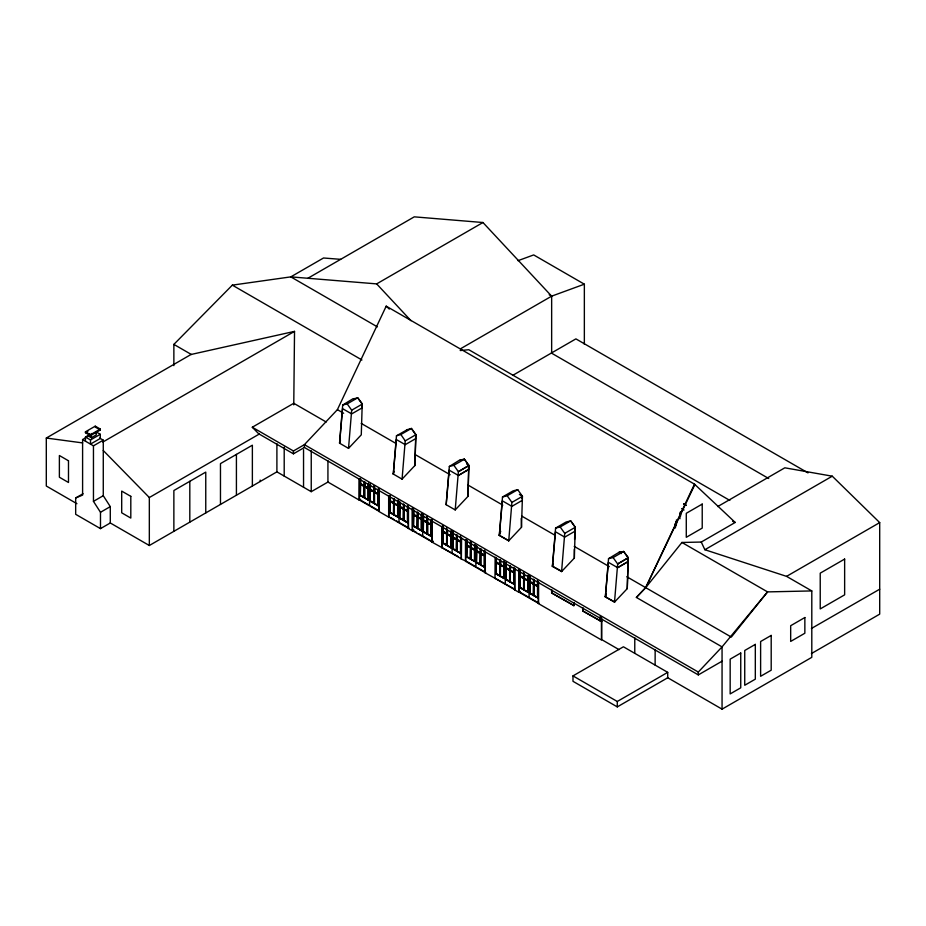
<?xml version="1.0" encoding="UTF-8"?>
<svg xmlns="http://www.w3.org/2000/svg" width="926" height="926" viewBox="0 0 926 926"><rect width="100%" height="100%" fill="white"/><g stroke="black" fill="none" stroke-linecap="round" stroke-linejoin="round"><path stroke-width="1.39" d="M353.246 398.585L342.701 405.009L339.564 443.195L348.523 448.369L361.279 434.838L362.228 403.771L357.737 397.81L353.663 398.817M415.762 434.537L414.825 465.604L402.069 479.136L393.168 473.985M634.761 653.293L634.785 637.794M655.122 665.053L655.157 649.554M327.931 460.801L327.931 482.052L359.184 500.086L359.288 478.962M389.267 516.743L388.654 517.102L378.803 511.418L378.919 488.951M293.762 404.905L294.526 331.381L191.034 354.484L46.3 438.044L46.3 486.023L76.916 503.698M394.198 471.392L393.295 474.066L396.467 435.81L407.301 429.641M468.915 469.389L458.382 475.466L449.191 470.165L446.158 504.705L449.33 466.472L459.736 460.025L464.389 459.227L468.718 465.211L467.966 496.405L455.21 509.925L446.031 504.624M467.966 496.405L468.915 465.361L466.658 464.019M521.199 518.456L521.488 527.288L508.733 540.807L499.195 535.297M521.801 498.639L521.882 495.885M574.294 549.373L574.34 558.065L561.584 571.585L552.301 566.226M574.595 539.453L574.977 526.813L570.705 520.887L566.133 522.009L555.6 528.086L552.428 566.295L561.874 571.284M574.34 558.065L575.289 526.987M614.69 601.946L605.361 596.853L608.532 558.667L619.077 552.266L623.638 551.491L628.21 557.545L627.261 588.623L614.505 602.143L605.234 596.784M521.488 527.288L522.438 496.209L519.393 494.449M393.295 474.066L396.328 439.526L405.229 444.677L415.647 438.658M348.523 448.369L351.683 410.195L347.192 403.898L342.701 405.009M402.069 479.136L405.229 440.869L400.854 434.525L396.467 435.81M455.21 509.925L458.382 471.693L453.856 465.303L449.33 466.472M508.733 540.807L511.893 502.413L507.193 495.757L502.505 496.984L499.322 535.378L508.814 540.726M561.584 571.585L564.744 533.364L560.172 526.963L555.6 528.086M614.505 602.143L617.665 563.946L613.105 557.568L608.532 558.667M340.479 440.498L339.564 443.195L342.562 408.644L351.683 413.91L362.101 407.891L362.101 404.187M500.7 531.327L499.322 535.378L502.367 500.839L511.893 506.348L522.438 500.26M553.331 563.621L552.428 566.295L555.461 531.767L564.744 537.126L575.289 531.049M606.264 594.179L605.361 596.865L608.394 562.325L617.665 567.684L628.083 561.665M326.183 422.001L293.774 403.285L252.289 427.233L293.426 450.985L304.399 444.654L337.4 409.651L386.2 306.159L694.488 484.148L735.198 522.449L701.271 542.046L681.941 542.474L645.688 587.64L636.37 597.432L722.06 646.892L722.06 709.154L811.801 657.333L811.801 590.927L786.568 576.366L704.871 549.731L701.271 542.046M636.37 597.432L645.688 587.64L694.488 484.148M645.688 587.64L694.894 484.53M722.048 661.199L698.308 674.904L698.308 672.068L722.048 646.892L767.561 591.899L811.801 590.927M173.868 365.631L173.868 344.391L232.333 285.139L290.799 276.874L376.662 283.888L482.955 222.518L551.653 296.158L551.653 352.887M458.382 475.466L468.591 469.343L468.591 465.558L458.382 471.693L468.915 465.616L464.389 459.227L459.863 460.396M617.665 567.684L627.932 561.584L627.932 557.846L617.665 563.946L628.198 557.869L623.638 551.491L619.066 552.59M307.964 278.217L414.269 216.846L482.955 222.518M85.447 431.817L95.251 426.157L100.297 429.074L100.297 429.965L90.493 435.637L85.447 432.72L85.447 431.817L90.493 434.734L100.297 429.074M85.447 432.72L87.901 431.308M85.447 441.193L85.447 437.049L89.127 434.931M328.417 481.775L311.24 491.683L276.897 471.855L149.329 545.507L110.287 522.97L100.483 528.63L75.677 514.312L75.677 497.968L82.599 495.086L82.599 439.561L85.053 438.137M87.507 436.725L89.961 435.313M89.347 433.75L89.347 436.586L91.361 437.755L96.235 434.942L96.235 432.106M90.493 439.966L100.297 434.306L100.297 438.449L90.493 444.11L90.493 439.966L85.447 437.049M82.599 439.561L93.457 445.823L103.272 440.163L103.272 495.699L110.287 506.626L110.287 522.97M102.832 442.049L294.526 331.381M75.677 497.968L83.039 493.72M100.483 528.63L100.483 512.286L93.457 501.36L103.272 495.699M100.483 512.286L110.287 506.626M149.329 545.507L149.329 497.528L259.384 433.993M347.192 403.898L357.725 397.81L362.216 404.118L351.683 410.195M460.349 348.87L551.653 296.158L584.352 284.189L584.352 344.298M252.289 427.233L258.678 433.762L293.426 453.821L304.399 447.478L698.308 674.904M400.854 434.525L411.387 428.449L415.994 434.653L414.825 465.604M512.61 375.435L575.903 338.881L808.004 472.885M405.229 440.869L415.762 434.78L411.387 428.449L407 429.722M364.288 485.837C353.859 478.869 368.409 492.181 364.288 481.543M364.288 486.312L360.411 484.31L364.288 486.312L364.092 497.528L364.092 486.428M364.497 486.196L368.386 488.199L364.497 486.196L364.497 481.902M364.497 486.671L368.386 488.673L364.497 486.671L364.497 497.76L368.178 499.89L368.178 488.789M374.104 491.509C363.675 484.53 378.225 497.852 374.104 487.215M360.202 478.661L360.202 495.514L360.619 484.194M374.104 491.984L370.226 489.97L374.104 491.984L373.896 503.188L373.896 492.1M359.184 500.086L360.619 499.264M374.312 491.856L378.19 493.871L374.312 491.856L374.312 486.138M374.312 492.331L378.19 494.334L374.312 492.331L374.312 503.431L377.993 505.55L377.993 494.461M360.202 495.514L368.583 500.121L368.583 483.268M370.018 484.333L370.018 501.186L370.423 489.854M370.018 501.186L378.398 505.793L378.398 488.94M393.758 502.853C383.329 495.885 397.879 509.196 393.758 498.558M393.758 503.327L389.881 501.325L393.758 503.327L393.55 514.543L393.55 503.443M453.856 465.303L464.389 459.227M378.803 511.418L379.012 488.696M393.967 503.212L397.844 505.214L393.967 503.212L393.967 498.917M393.967 503.675L397.844 505.689L393.967 503.675L393.967 514.775L397.648 516.893L397.648 505.804M403.574 508.524C393.145 501.545 407.695 514.856 403.574 504.23M389.672 495.676L389.672 512.529L390.077 501.197M403.574 508.987L399.685 506.985L403.574 508.987L403.366 520.204L403.366 509.115M403.782 508.872L407.66 510.874L403.782 508.872L403.782 504.577M403.782 509.346L407.66 511.349L403.782 509.346L403.782 520.435L407.452 522.565L407.452 511.465M389.672 512.529L398.053 517.136L398.053 500.283M399.488 501.348L399.488 518.201L399.893 506.869M399.071 522.414L398.666 501.464M417.429 516.511C406.989 509.543 421.538 522.854 417.429 512.217M417.429 516.986L413.54 514.983L417.429 516.986L417.221 528.202L417.221 517.102M417.626 516.87L421.515 518.873L417.626 516.87L417.626 512.576M399.488 518.201L407.868 522.796L407.868 505.943M417.626 517.345L421.515 519.347L417.626 517.345L417.626 528.433L421.307 530.563L421.307 519.463M408.273 507.24L408.273 528.433L408.887 528.075L396.617 521.002M427.233 522.183L423.356 520.18L427.233 522.183L427.233 516.453M413.332 509.346L413.332 526.2L413.748 514.868M427.233 522.658L423.356 520.644L427.233 522.658L427.036 533.862L427.036 522.773M408.273 528.433L412.313 530.76L413.748 529.938M427.442 522.53L431.331 524.544L427.442 522.53L427.442 518.236M427.442 523.005L431.331 525.019L427.442 523.005L427.442 534.105L431.122 536.223L431.122 525.135M413.332 526.2L421.724 530.795L421.724 513.942M423.147 515.006L423.147 531.86L423.552 520.528M422.742 536.073L422.325 513.71M423.147 531.86L431.528 536.467L431.528 519.613M502.505 496.984L513.039 490.896L517.738 489.669L522.438 496.324L511.893 502.413M446.818 533.492C436.389 526.512 450.939 539.835 446.818 529.197M446.818 533.966L442.941 531.952L446.818 533.966L446.621 545.171L446.621 534.082M507.193 495.757L517.738 489.669M431.944 519.498L431.944 542.092L433.368 541.27M447.026 533.839L450.916 535.853L447.026 533.839L447.026 529.545M447.026 534.314L450.916 536.316L447.026 534.314L447.026 545.414L450.707 547.532L450.707 536.443M456.634 539.152C446.205 532.184 460.754 545.495 456.634 534.858M442.732 526.315L442.732 543.168L443.137 531.837M456.634 539.626L452.756 537.624L456.634 539.626L456.425 550.843L456.425 539.742M431.944 542.092L458.266 556.584M456.842 539.511L460.72 541.513L456.842 539.511L456.842 535.216M456.842 539.985L460.72 541.988L456.842 539.985L456.842 551.074L460.523 553.204L460.523 542.104M442.732 543.168L451.112 547.775L451.112 530.922M452.548 531.975L452.548 548.829L452.953 537.497M452.143 553.053L451.726 532.091M470.605 547.22L466.716 545.206L470.605 547.22L470.605 541.49M470.605 547.694L466.716 545.68L470.605 547.694L470.396 558.899L470.396 547.81M470.802 547.567L474.691 549.581L470.802 547.567L470.802 541.849M452.548 548.829L460.928 553.435L460.928 537.983M470.802 548.042L474.691 550.056L470.802 548.042L470.802 559.142L474.482 561.26L474.482 550.171M461.333 537.879L461.333 559.072L461.542 537.763M480.409 552.88C469.98 545.912 484.53 559.223 480.409 548.586M466.507 540.043L466.507 556.896L466.924 545.564M480.409 553.354L476.531 551.352L480.409 553.354L480.212 564.571L480.212 553.47M461.333 559.072L466.102 561.11M480.617 553.239L484.506 555.241L480.617 553.239L480.617 548.944M480.617 553.713L484.506 555.716L480.617 553.713L480.617 564.802L484.298 566.932L484.298 555.832M466.507 556.896L474.899 561.503L474.899 544.65M476.323 545.703L476.323 562.557L476.74 551.225M476.323 562.557L484.703 567.163L484.703 550.31M500.04 564.212C489.611 557.244 504.161 570.555 500.04 559.917M500.04 564.686L496.151 562.684L500.04 564.686L499.832 575.903L499.832 564.802M560.172 526.963L570.705 520.887L575.278 527.288L564.744 533.364M485.12 551.607L485.12 572.8L485.733 572.442L477.145 567.488M500.248 564.571L504.126 566.573L500.248 564.571L500.248 560.276M500.248 565.045L504.126 567.048L500.248 565.045L500.248 576.134L503.918 578.264L503.918 567.163M509.856 569.884C499.415 562.904 513.965 576.215 509.856 565.589M495.954 558.447L495.954 573.889L496.359 562.557M509.856 570.347L505.966 568.344L509.856 570.347L509.647 581.563L509.647 570.474M485.12 572.8L495.19 578.38M510.052 570.231L513.942 572.233L510.052 570.231L510.052 565.936M510.052 570.705L513.942 572.708L510.052 570.705L510.052 581.794L513.733 583.924L513.733 572.824M495.954 573.889L504.334 578.495L504.334 563.043M505.758 562.707L505.758 579.56L506.175 568.228M505.353 583.774L504.948 562.823M523.827 577.951C513.398 570.972 527.947 584.294 523.827 573.657M523.827 578.414L519.949 576.412L523.827 578.414L523.618 589.63L523.618 578.542M524.035 578.299L527.913 580.313L524.035 578.299L524.035 574.004M505.758 579.56L514.15 584.156L514.15 568.714M524.035 578.773L527.913 580.776L524.035 578.773L524.035 589.874L527.716 591.992L527.716 580.903M520.146 591.367L518.722 592.2L514.625 589.839L515.169 589.434M533.642 583.611C523.213 576.643 537.763 589.955 533.642 579.317M519.741 570.775L519.741 587.628L520.146 576.296M533.642 584.086L529.753 582.084L533.642 584.086L533.434 595.302L533.434 584.202M533.851 583.97L537.728 585.973L533.851 583.97L533.851 579.676M533.851 584.433L537.728 586.447L533.851 584.433L533.851 595.534L537.52 597.664L537.52 586.563M519.741 587.628L528.121 592.223L528.121 575.382M529.556 576.435L529.556 593.288L529.961 581.956M529.14 597.513L528.734 576.551M529.556 593.288L537.937 597.895L537.937 582.442M551.653 590.105L551.653 592.964L573.935 605.592L573.935 602.733M613.105 557.568L623.638 551.491M538.342 582.338L538.342 603.532L538.955 603.173L519.336 591.841M717.731 506.557L784.82 467.815L832.266 476.184L879.7 522.6L879.7 614.146L811.408 653.571M551.653 592.964L573.935 605.592M582.998 611.091L601.668 621.635L582.998 611.091L582.998 608.232M704.871 549.731L832.266 476.184M572.986 675.899L623.418 646.788L667.715 672.357L667.715 677.774L617.283 706.897L572.986 681.316L572.986 675.899L617.283 701.48L667.715 672.357M786.568 576.366L879.7 522.6M811.408 628.488L879.7 589.202M517.981 260.681L533.689 254.928L584.352 284.189M460.199 350.537L468.811 349.727L729.838 500.422M340.675 259.338L323.51 257.995L290.799 276.874L377.391 326.878M46.3 438.044L82.634 442.917M732.593 521.292L735.198 522.449M549.176 294.734L551.653 296.158M551.375 353.049L768.696 478.51M683.816 503.871L686.316 505.307M683.631 503.987L686.12 505.434M681.594 508.605L684.048 510.018M681.872 542.439L767.561 591.899L731.32 637.076L626.833 576.759M232.333 285.139L361.95 359.983M619.077 552.266L621.323 553.563M628.21 557.545L627.261 588.623M337.4 409.651L343.662 413.274M361.209 423.402L396.293 443.647M415.079 454.504L450.163 474.76M467.711 484.888L502.795 505.145M521.581 515.99L555.415 535.517M574.213 546.375L609.296 566.631M173.868 344.391L191.439 354.531M698.308 672.068L304.399 444.654L304.399 447.478M360.619 495.283L364.288 497.412M370.423 500.943L374.104 503.073M390.077 512.298L393.758 514.416M399.893 517.958L403.574 520.088M413.748 525.956L417.429 528.086M423.552 531.628L427.233 533.746M443.137 542.925L446.818 545.055M452.953 548.597L456.634 550.715M466.924 556.665L470.605 558.783M476.74 562.325L480.409 564.455M496.359 573.657L500.04 575.775M506.175 579.317L509.856 581.447M520.146 587.385L523.827 589.515M529.961 593.057L533.642 595.175M368.583 500.121L360.411 495.398L360.411 478.545M378.398 505.793L370.226 501.07L370.226 484.217M398.053 517.136L389.881 512.414L389.881 495.56M407.868 522.796L399.685 518.074L399.685 502.216M421.724 530.795L413.54 526.072L413.54 509.219M431.528 536.467L423.356 531.744L423.356 514.891M451.112 547.775L442.941 543.053L442.941 525.76M460.928 553.435L452.756 548.713L452.756 531.42M474.899 561.503L466.716 556.781L466.716 539.927M484.703 567.163L476.531 562.441L476.531 545.588M504.334 578.495L496.151 573.773L496.151 557.915M514.15 584.156L505.966 579.445L505.966 562.151M528.121 592.223L519.949 587.512L519.949 570.219M537.937 597.895L529.753 593.172L529.753 575.879M359.797 499.739L369.613 505.399L369.196 484.448M370.84 506.105L379.417 511.071M390.494 517.46L394.163 519.579M414.154 531.119L416.607 532.531M419.061 533.955L432.558 541.745M467.329 561.816L475.918 566.781L475.513 545.831M513.942 588.728L495.132 578.345L514.821 589.712L514.763 568.483M619.043 649.635L601.668 639.6L601.668 618.776M667.449 677.577L722.06 709.154M379.012 511.302L359.392 499.971L359.392 478.788M461.542 558.945L441.91 547.625L441.91 526.431M538.342 603.532L601.46 639.97L601.46 617.468M100.297 429.965L95.251 427.06L95.251 426.157M96.269 431.967L100.297 434.306M99.649 438.067L103.272 440.163M386.2 306.159L389.302 309.076M103.272 450.522L149.329 497.528M376.662 283.888L411.005 320.709M680.564 511.939L680.564 516.095M680.367 512.055L680.367 516.21M680.159 513.085L680.159 515.863M679.95 514.59L679.95 518.745M676.478 519.845L676.478 524.139M676.269 521.396L676.269 525.69M676.073 522.033L676.073 524.834M675.864 522.148L675.864 524.961M675.459 524.834L675.459 527.658M675.042 523.653L675.042 527.889M617.283 701.48L617.283 706.897M600.407 616.623L600.198 621.033L600.198 616.739M583.195 608.116L583.195 610.975M575.162 527.357L575.162 531.119M573.738 602.849L573.738 605.708M551.861 589.978L551.861 592.848M538.55 582.222L538.55 603.405L518.919 592.073L518.919 569.478M537.728 581.678L537.728 598.011M537.52 580.37L537.52 586.089M534.047 579.56L534.047 583.855M534.047 584.318L534.047 595.418M533.434 579.433L533.434 583.727M529.961 575.764L529.961 581.493M527.913 575.497L527.913 592.351M527.716 576.134L527.716 580.428M524.232 573.889L524.232 578.183M524.232 578.657L524.232 589.746M523.618 572.337L523.618 578.067M520.146 571.527L520.146 575.822M518.722 569.594L518.722 592.2M514.613 568.645L514.613 589.827M513.942 567.43L513.942 584.283M513.733 568.066L513.733 572.361M510.261 565.821L510.261 570.115M510.261 570.59L510.261 581.678M509.647 565.705L509.647 569.999M506.175 563.459L506.175 567.754M504.126 561.758L504.126 578.611M503.918 560.971L503.918 566.689M500.445 560.161L500.445 564.455M500.445 564.918L500.445 576.018M499.832 560.033L499.832 564.328M496.359 557.799L496.359 562.094M495.132 557.151L494.993 578.495M485.317 551.491L485.317 572.673L465.697 561.353L465.697 540.159M484.506 550.426L484.506 567.279M484.298 551.063L484.298 555.357M480.825 548.829L480.825 553.123M480.825 553.586L480.825 564.686M480.212 548.701L480.212 552.996M476.74 546.467L476.74 550.762M474.691 544.766L474.691 561.619M474.482 545.402L474.482 549.697M471.01 543.157L471.01 547.451M471.01 547.926L471.01 559.015M470.396 541.606L470.396 547.335M466.924 540.796L466.924 545.09M465.489 540.275L465.489 561.469M460.72 537.219L460.72 553.551M460.523 535.911L460.523 541.629M457.039 535.101L457.039 539.395M457.039 539.858L457.039 550.958M456.425 534.973L456.425 539.268M452.953 531.304L452.953 537.034M450.916 531.038L450.916 547.891M450.707 531.674L450.707 535.969M447.235 529.429L447.235 533.723M447.235 534.198L447.235 545.287M446.621 527.878L446.621 533.607M443.137 527.068L443.137 531.362M441.714 526.547L441.714 547.741M432.141 520.794L432.141 541.976L412.521 530.644L412.521 509.462M431.331 519.729L431.331 536.582M431.122 520.366L431.122 524.66M427.65 518.12L427.65 522.414M427.65 522.889L427.65 533.989M427.036 516.569L427.036 522.299M423.552 515.759L423.552 520.053M421.515 514.057L421.515 530.911M421.307 514.706L421.307 519M417.834 512.46L417.834 516.754M417.834 517.229L417.834 528.318M417.221 512.344L417.221 516.639M413.748 510.099L413.748 514.393M412.313 508.166L412.313 530.76M408.482 507.124L408.482 528.318L388.851 516.986L388.851 495.792M407.66 506.071L407.66 522.924M407.452 506.707L407.452 511.002M403.979 504.462L403.979 508.756M403.979 509.231L403.979 520.319M403.366 504.346L403.366 508.64M399.893 502.1L399.893 506.395M397.844 500.399L397.844 517.252M397.648 501.035L397.648 505.33M394.163 498.79L394.163 503.084M394.163 503.559L394.163 514.659M393.55 498.674L393.55 502.968M390.077 496.44L390.077 500.735M388.654 495.919L388.654 517.102M378.19 489.055L378.19 505.909M377.993 489.692L377.993 493.986M374.509 486.011L374.509 491.741M374.509 492.215L374.509 503.304M373.896 485.895L373.896 491.625M370.423 485.085L370.423 489.379M368.386 483.384L368.386 500.237M368.178 484.02L368.178 488.315M364.705 481.786L364.705 486.081M364.705 486.544L364.705 497.644M364.092 481.67L364.092 485.953M360.619 479.425L360.619 483.719M311.24 450.765L311.24 491.683M303.543 449.666L303.543 487.25M293.426 450.985L293.426 453.821M284.201 447.177L284.201 476.08M276.897 443.635L276.897 471.855M260.183 480.096L260.183 481.508M252.37 486.023L252.37 445.198L220.469 463.613L220.469 504.438M236.419 454.4L236.419 495.225M205.757 512.935L205.757 472.11L173.868 490.525L173.868 531.339M189.807 481.312L189.807 522.137M93.457 445.823L93.457 501.36M91.361 433.507L91.361 437.755M90.493 434.734L90.493 435.637M702.221 504.091L686.282 513.293L686.282 537.3L702.221 528.098L702.221 504.091M844.639 559.072L820.228 573.159L820.228 608.926L844.639 594.839L844.639 559.072M755.315 644.392L744.736 650.492L744.736 685.263L755.315 679.163L755.315 644.392M740.742 653.038L730.163 659.15L730.163 693.921L740.742 687.81L740.742 653.038M771.196 635.421L760.616 641.521L760.616 676.293L771.196 670.192L771.196 635.421M804.856 617.526L790.677 625.71L790.677 641.429L804.856 633.234L804.856 617.526M130.809 496.348L121.7 491.093L121.7 512.807L130.809 518.074L130.809 496.348M68.489 460.778L59.38 455.511L59.38 477.226L68.489 482.492L68.489 460.778"/></g></svg>
